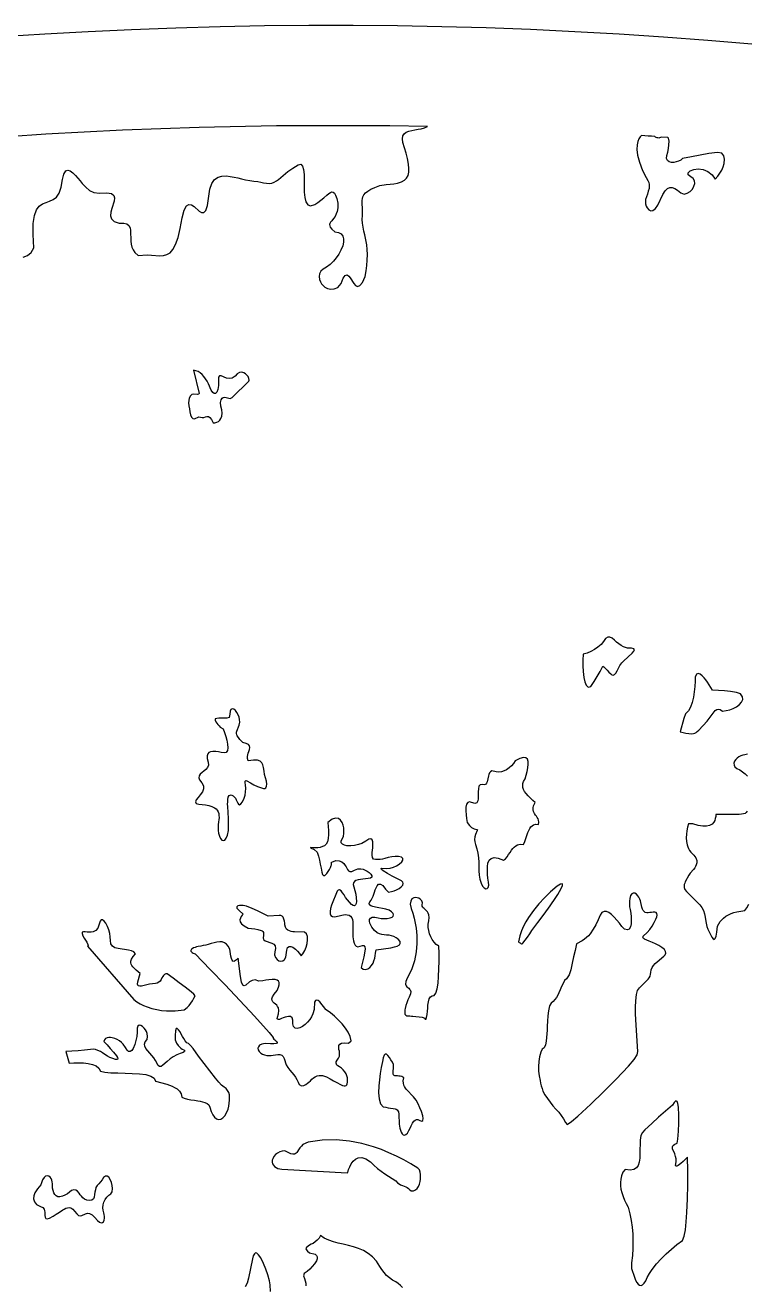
# Model space of a CAD drawing. Extents: x 0.6 to 24.6, y 0.3 to 12.3.
# Drawn here: x 11.05 to 14.64, y 6.07 to 12.34 of the extents above; entities that cross this region are included whole.
import ezdxf

# ---------------------------------------------------------------- set-up
doc = ezdxf.new("R2010")
doc.units = 0
doc.linetypes.add('0', pattern=[0])
doc.layers.add('1', color=7, linetype='0')

msp = doc.modelspace()

# ---------------------------------------------------------------- linework, layer by layer
at = {"layer": '1'}
for points in [[(10.929483, 12.285278), (11.144815, 12.299133), (11.360147, 12.310974), (11.575724, 12.32074), (11.796427, 12.329041), (12.017374, 12.335266), (12.238077, 12.339417), (12.459024, 12.341553), (12.679972, 12.341553), (12.900919, 12.339539), (13.121866, 12.33551), (13.342569, 12.329346), (13.563272, 12.321167), (13.783976, 12.310913), (14.004679, 12.298645), (14.224894, 12.284241), (14.445353, 12.267883), (14.665567, 12.24939)], [(11.036417, 11.186707), (11.057657, 11.19519), (11.075968, 11.210205), (11.090616, 11.233521), (11.08671, 11.300293), (11.086954, 11.354919), (11.092813, 11.394653), (11.103067, 11.422241), (11.116739, 11.440369), (11.132853, 11.451965), (11.150675, 11.459534), (11.168741, 11.465881), (11.186075, 11.473938), (11.202433, 11.486206), (11.215616, 11.505615), (11.225626, 11.534729), (11.232462, 11.573059), (11.24003, 11.600586), (11.249308, 11.615784), (11.259562, 11.620605), (11.271524, 11.61676), (11.284708, 11.606323), (11.296671, 11.593445), (11.308634, 11.580383), (11.320108, 11.567017), (11.331339, 11.553406), (11.349161, 11.534912), (11.36796, 11.519104), (11.38798, 11.507874), (11.417521, 11.506042), (11.453165, 11.50769), (11.47587, 11.50354), (11.487833, 11.494568), (11.491495, 11.48175), (11.489542, 11.466003), (11.477579, 11.429626), (11.472696, 11.410889), (11.47172, 11.393127), (11.476603, 11.377258), (11.490519, 11.364258), (11.515177, 11.355835), (11.537882, 11.356628), (11.553751, 11.352722), (11.563761, 11.344727), (11.569132, 11.333313), (11.571573, 11.319153), (11.572794, 11.266113), (11.574503, 11.251343), (11.578409, 11.237), (11.584269, 11.223328), (11.592081, 11.210693), (11.608683, 11.194702), (11.654581, 11.197815), (11.67631, 11.19696), (11.716593, 11.193909), (11.735147, 11.194702), (11.752237, 11.199219), (11.768351, 11.208801), (11.782755, 11.225159), (11.795938, 11.249695), (11.807901, 11.284058), (11.818399, 11.329773), (11.827921, 11.383362), (11.838175, 11.420898), (11.849894, 11.441711), (11.862101, 11.449341), (11.87504, 11.447083), (11.88798, 11.438477), (11.91337, 11.415894), (11.925089, 11.408691), (11.936075, 11.408752), (11.945841, 11.419495), (11.954142, 11.444458), (11.966105, 11.524658), (11.976358, 11.553162), (11.990274, 11.572754), (12.00712, 11.584717), (12.026651, 11.590393), (12.048624, 11.591125), (12.067911, 11.588806), (12.086954, 11.585571), (12.105753, 11.58136), (12.124308, 11.576233), (12.144571, 11.57135), (12.164835, 11.567627), (12.185343, 11.564941), (12.206095, 11.563354), (12.219767, 11.559448), (12.233927, 11.556641), (12.248087, 11.55481), (12.262247, 11.554077), (12.274942, 11.555969), (12.287149, 11.559998), (12.29838, 11.56604), (12.308634, 11.573914), (12.331583, 11.593933), (12.355509, 11.612793), (12.380167, 11.630554), (12.405802, 11.647095), (12.419474, 11.649109), (12.428263, 11.640198), (12.433146, 11.62262), (12.435343, 11.598694), (12.436563, 11.511108), (12.439005, 11.484375), (12.44462, 11.462463), (12.453897, 11.447754), (12.468302, 11.442566), (12.488321, 11.449524), (12.50419, 11.459595), (12.519327, 11.47052), (12.53422, 11.482239), (12.548136, 11.494751), (12.558146, 11.503235), (12.566935, 11.509216), (12.574259, 11.512024), (12.580851, 11.511047), (12.586954, 11.505615), (12.592325, 11.494995), (12.59794, 11.478394), (12.603556, 11.455444), (12.6038, 11.433044), (12.600626, 11.414612), (12.595987, 11.401917), (12.58964, 11.389893), (12.582071, 11.378662), (12.573282, 11.368469), (12.567423, 11.360657), (12.564249, 11.35498), (12.562784, 11.348572), (12.563517, 11.342041), (12.566202, 11.33606), (12.574503, 11.325378), (12.588663, 11.312378), (12.607218, 11.308838), (12.620646, 11.302124), (12.628946, 11.291443), (12.632608, 11.277527), (12.63212, 11.261169), (12.627726, 11.242981), (12.619181, 11.222229), (12.608438, 11.202393), (12.595987, 11.183838), (12.581339, 11.166626), (12.565226, 11.15094), (12.547647, 11.137024), (12.530802, 11.127441), (12.519083, 11.116699), (12.512247, 11.103882), (12.510294, 11.089722), (12.512491, 11.075256), (12.516642, 11.064392), (12.522745, 11.054382), (12.530069, 11.045532), (12.539103, 11.038025), (12.553019, 11.030518), (12.568888, 11.0271), (12.585489, 11.028442), (12.603556, 11.035339), (12.619425, 11.056396), (12.630411, 11.082886), (12.640421, 11.095886), (12.649454, 11.098206), (12.657999, 11.09259), (12.664591, 11.083557), (12.671183, 11.074341), (12.677042, 11.064941), (12.682901, 11.055298), (12.692179, 11.045288), (12.702188, 11.041077), (12.713419, 11.045349), (12.726358, 11.060913), (12.74003, 11.091064), (12.744913, 11.117981), (12.748331, 11.145081), (12.750528, 11.172302), (12.751505, 11.199646), (12.750284, 11.224304), (12.747599, 11.24884), (12.743448, 11.273193), (12.737833, 11.297241), (12.733194, 11.316345), (12.729288, 11.335693), (12.726603, 11.355225), (12.724894, 11.374817), (12.726114, 11.393738), (12.726603, 11.412659), (12.726358, 11.431641), (12.725138, 11.450562), (12.724649, 11.4599), (12.725138, 11.469177), (12.726603, 11.478455), (12.728556, 11.487549), (12.733683, 11.497498), (12.741495, 11.506714), (12.752726, 11.515625), (12.767862, 11.524597), (12.787638, 11.533813), (12.812052, 11.543884), (12.844522, 11.549133), (12.863565, 11.549866), (12.882608, 11.552124), (12.901407, 11.555847), (12.919962, 11.560974), (12.935099, 11.569275), (12.946329, 11.580017), (12.953653, 11.593323), (12.95756, 11.609375), (12.957804, 11.628296), (12.955362, 11.650146), (12.950235, 11.677368), (12.943644, 11.704346), (12.936075, 11.731018), (12.92753, 11.757324), (12.925577, 11.775818), (12.928019, 11.790039), (12.934366, 11.800659), (12.944132, 11.80835), (12.956583, 11.813782), (12.972208, 11.817505), (12.987833, 11.820862), (13.003458, 11.823853), (13.019327, 11.826477), (13.03544, 11.830688), (13.050333, 11.836792), (12.862589, 11.839844), (12.674601, 11.84137), (12.486856, 11.841431), (12.298868, 11.839966), (11.913858, 11.83252), (11.531046, 11.818848), (11.150187, 11.799133), (10.772257, 11.773193)], [(14.642862, 8.712646), (14.630655, 8.709106), (14.620401, 8.707458), (14.610392, 8.704163), (14.601114, 8.69928), (14.592569, 8.693054), (14.585245, 8.685486), (14.579386, 8.67688), (14.575968, 8.667114), (14.576456, 8.657532), (14.580606, 8.648743), (14.590128, 8.641235), (14.604776, 8.633911), (14.618692, 8.625122), (14.631632, 8.614929), (14.643595, 8.603516)], [(14.641397, 8.428528), (14.637247, 8.422302), (14.631388, 8.417664), (14.623819, 8.414612), (14.614298, 8.412903), (14.602091, 8.412048), (14.485636, 8.411804), (14.485147, 8.401794), (14.483194, 8.391968), (14.480021, 8.382507), (14.475626, 8.373535), (14.466837, 8.364319), (14.454874, 8.357788), (14.439493, 8.354248), (14.420938, 8.354187), (14.397989, 8.357849), (14.371622, 8.365479), (14.350382, 8.364929), (14.345011, 8.348206), (14.341105, 8.330994), (14.339151, 8.313538), (14.338663, 8.295898), (14.340128, 8.278381), (14.343302, 8.261047), (14.346476, 8.251343), (14.350382, 8.241943), (14.355265, 8.233032), (14.36088, 8.224548), (14.375772, 8.209778), (14.385538, 8.19574), (14.390421, 8.1828), (14.390665, 8.170776), (14.388468, 8.161987), (14.38505, 8.153687), (14.380655, 8.145935), (14.374796, 8.138977), (14.35795, 8.119934), (14.35087, 8.109253), (14.333536, 8.077332), (14.330606, 8.070618), (14.328653, 8.063477), (14.327677, 8.056152), (14.327921, 8.048767), (14.331827, 8.038696), (14.339884, 8.027893), (14.35673, 8.011963), (14.373331, 7.995667), (14.389688, 7.979126), (14.405558, 7.962341), (14.415812, 7.948547), (14.423868, 7.933472), (14.429728, 7.917358), (14.43339, 7.900635), (14.435587, 7.879211), (14.440714, 7.854919), (14.446329, 7.841125), (14.452433, 7.827454), (14.459024, 7.814026), (14.466105, 7.800842), (14.472452, 7.792358), (14.478067, 7.789978), (14.483194, 7.794434), (14.487345, 7.806458), (14.490763, 7.826904), (14.493692, 7.856567), (14.507853, 7.878906), (14.523478, 7.895996), (14.53544, 7.905273), (14.548136, 7.913147), (14.561808, 7.919556), (14.576212, 7.924438), (14.59086, 7.927734), (14.629679, 7.934814), (14.639688, 7.947266), (14.650675, 7.965088)], [(12.92631, 6.057434), (12.916056, 6.067871), (12.904581, 6.076965), (12.89213, 6.084595), (12.876017, 6.094055), (12.860636, 6.105042), (12.84672, 6.117432), (12.83378, 6.131165), (12.82255, 6.146057), (12.81254, 6.161987), (12.796671, 6.188293), (12.776896, 6.2099), (12.754923, 6.227112), (12.731485, 6.240601), (12.707071, 6.250732), (12.681925, 6.259399), (12.65629, 6.266541), (12.630411, 6.272156), (12.605997, 6.277222), (12.582315, 6.283997), (12.558878, 6.29248), (12.536173, 6.30249), (12.516886, 6.315247), (12.51005, 6.303589), (12.501505, 6.293091), (12.491495, 6.284058), (12.480021, 6.276672), (12.471476, 6.272461), (12.463175, 6.267761), (12.455118, 6.262695), (12.447306, 6.257141), (12.444864, 6.252075), (12.446329, 6.246033), (12.452188, 6.238708), (12.462442, 6.229553), (12.490274, 6.222412), (12.497599, 6.216858), (12.501017, 6.209351), (12.500528, 6.200378), (12.49711, 6.190186), (12.487589, 6.175293), (12.476603, 6.161438), (12.464396, 6.148621), (12.451212, 6.137024), (12.436808, 6.12677), (12.43339, 6.114563), (12.438028, 6.102783), (12.441446, 6.090637), (12.443644, 6.078186), (12.444376, 6.065552)], [(12.268595, 6.037109), (12.266886, 6.070068), (12.263712, 6.09021), (12.255411, 6.119812), (12.245401, 6.148804), (12.233438, 6.177124), (12.219522, 6.20459), (12.209269, 6.220215), (12.200968, 6.228394), (12.193888, 6.229736), (12.188028, 6.224854), (12.182657, 6.214417), (12.178019, 6.199219), (12.159464, 6.10376), (12.151651, 6.078369), (12.142618, 6.060791)]]:
    msp.add_lwpolyline(points, dxfattribs=at)
for points in [[(14.153116, 11.528442), (14.149454, 11.514648), (14.145304, 11.500977), (14.140909, 11.487427), (14.135782, 11.47406), (14.13505, 11.463013), (14.136271, 11.452026), (14.139444, 11.441467), (14.144327, 11.43158), (14.15214, 11.422485), (14.161661, 11.418091), (14.172647, 11.419556), (14.18461, 11.428223), (14.197306, 11.445251), (14.222208, 11.498108), (14.233927, 11.516724), (14.245401, 11.528442), (14.256876, 11.533936), (14.269083, 11.533997), (14.281534, 11.529175), (14.295694, 11.520264), (14.310831, 11.507751), (14.327677, 11.5), (14.343546, 11.504944), (14.357462, 11.514038), (14.368937, 11.526062), (14.376749, 11.539795), (14.380655, 11.554077), (14.379679, 11.567505), (14.373575, 11.578918), (14.361124, 11.587036), (14.348429, 11.596619), (14.348185, 11.607239), (14.35795, 11.616577), (14.375528, 11.623352), (14.397745, 11.626038), (14.422403, 11.623352), (14.446573, 11.613953), (14.467325, 11.596252), (14.483194, 11.575012), (14.496378, 11.589417), (14.506388, 11.604126), (14.514933, 11.619751), (14.521769, 11.636108), (14.526896, 11.653137), (14.529581, 11.674316), (14.525919, 11.692017), (14.514933, 11.704163), (14.494913, 11.708618), (14.450968, 11.702332), (14.407267, 11.695007), (14.36381, 11.686584), (14.320353, 11.677185), (14.310831, 11.670349), (14.300333, 11.664917), (14.289103, 11.661011), (14.277384, 11.658691), (14.265665, 11.65802), (14.253946, 11.660828), (14.245157, 11.667297), (14.240763, 11.677795), (14.241495, 11.692566), (14.246622, 11.710144), (14.250284, 11.728088), (14.252481, 11.746277), (14.252726, 11.764587), (14.250284, 11.779968), (14.246866, 11.782837), (14.213175, 11.784851), (14.209757, 11.782288), (14.205851, 11.780579), (14.201456, 11.779907), (14.197306, 11.780273), (14.193155, 11.781189), (14.189249, 11.782593), (14.185587, 11.784485), (14.182169, 11.786804), (14.165567, 11.78833), (14.148722, 11.789673), (14.13212, 11.790833), (14.115274, 11.791748), (14.109171, 11.785706), (14.102579, 11.776306), (14.096964, 11.763062), (14.093302, 11.745361), (14.092813, 11.722595), (14.096476, 11.694275), (14.105509, 11.65979), (14.12089, 11.618591), (14.138956, 11.582886), (14.147745, 11.568298), (14.151407, 11.558777), (14.153605, 11.548828), (14.154337, 11.538574)], [(11.913126, 10.508118), (11.909708, 10.504211), (11.904093, 10.502563), (11.883829, 10.50531), (11.876993, 10.503235), (11.869669, 10.496826), (11.863077, 10.484558), (11.86088, 10.462341), (11.862345, 10.447205), (11.864298, 10.432129), (11.866983, 10.417114), (11.870157, 10.402283), (11.875284, 10.390747), (11.881632, 10.383972), (11.889688, 10.382446), (11.911661, 10.391846), (11.919718, 10.389465), (11.928019, 10.388611), (11.936319, 10.389282), (11.944376, 10.391479), (11.951944, 10.393372), (11.959024, 10.393188), (11.966105, 10.389099), (11.973917, 10.378967), (11.982462, 10.361206), (11.991983, 10.361816), (12.001017, 10.364502), (12.009073, 10.369263), (12.016153, 10.375793), (12.02128, 10.383667), (12.025675, 10.395874), (12.027384, 10.4104), (12.025675, 10.426758), (12.020548, 10.444885), (12.019815, 10.463562), (12.022989, 10.476746), (12.027384, 10.484863), (12.033243, 10.488831), (12.040079, 10.489685), (12.046915, 10.488647), (12.053751, 10.487244), (12.060343, 10.485596), (12.066935, 10.483582), (12.077433, 10.488159), (12.160929, 10.569519), (12.162149, 10.573975), (12.16044, 10.583435), (12.156534, 10.592285), (12.150919, 10.600037), (12.143595, 10.606445), (12.135294, 10.611023), (12.126017, 10.613708), (12.114542, 10.612427), (12.103067, 10.606262), (12.091837, 10.594604), (12.078165, 10.584106), (12.063761, 10.58197), (12.049112, 10.585144), (12.023478, 10.595154), (12.014444, 10.595764), (12.009317, 10.589417), (12.008829, 10.547485), (12.005899, 10.527832), (12.001261, 10.514954), (11.995157, 10.508423), (11.988321, 10.507874), (11.980753, 10.513184), (11.973673, 10.523804), (11.959024, 10.55658), (11.952433, 10.568848), (11.944864, 10.580688), (11.936808, 10.59198), (11.927774, 10.602722), (11.918497, 10.610596), (11.907999, 10.616821), (11.896524, 10.621216), (11.884562, 10.623535)], [(13.827921, 9.094849), (13.832804, 9.072571), (13.840616, 9.055725), (13.85087, 9.046509), (13.864054, 9.049377), (13.879435, 9.074158), (13.894571, 9.099182), (13.909464, 9.12439), (13.923868, 9.14978), (13.927774, 9.147339), (13.936563, 9.138794), (13.945108, 9.130188), (13.953653, 9.12146), (13.962198, 9.11261), (13.968546, 9.107849), (13.975138, 9.106201), (13.981485, 9.108398), (13.987589, 9.115112), (13.994669, 9.127319), (14.001017, 9.141113), (14.008585, 9.154114), (14.017618, 9.166321), (14.027872, 9.177429), (14.068644, 9.216064), (14.076944, 9.225342), (14.080362, 9.232422), (14.077433, 9.237183), (14.066202, 9.239502), (14.045938, 9.240967), (14.026407, 9.247192), (14.0142, 9.253967), (14.002726, 9.261597), (13.991739, 9.270203), (13.981485, 9.279602), (13.969522, 9.289124), (13.958292, 9.294922), (13.94755, 9.295288), (13.936808, 9.288513), (13.926065, 9.272766), (13.914103, 9.258423), (13.898233, 9.245361), (13.881388, 9.233826), (13.863321, 9.223999), (13.844522, 9.21582), (13.824991, 9.209473), (13.823771, 9.180786), (13.823771, 9.1521), (13.825235, 9.123413)], [(14.6038, 8.959106), (14.614054, 8.971191), (14.619425, 8.984253), (14.618204, 8.998108), (14.609171, 9.01239), (14.587931, 9.019714), (14.558634, 9.024353), (14.528849, 9.027832), (14.499308, 9.030151), (14.469522, 9.031311), (14.443644, 9.071533), (14.435831, 9.082458), (14.427042, 9.092712), (14.417521, 9.102173), (14.407267, 9.110779), (14.397013, 9.114197), (14.388712, 9.109924), (14.383585, 9.096313), (14.38212, 9.075867), (14.380899, 9.048889), (14.378214, 9.022095), (14.373819, 8.995422), (14.36796, 8.969116), (14.359659, 8.946655), (14.348917, 8.927673), (14.335245, 8.913757), (14.326456, 8.889832), (14.307901, 8.82312), (14.32255, 8.819946), (14.337198, 8.817383), (14.352091, 8.815491), (14.366983, 8.81427), (14.374308, 8.815002), (14.381144, 8.817017), (14.387735, 8.82019), (14.393595, 8.824463), (14.401896, 8.83252), (14.441935, 8.876587), (14.483194, 8.929016), (14.490763, 8.934875), (14.498575, 8.936768), (14.507608, 8.934326), (14.518351, 8.927307), (14.536905, 8.929199), (14.554728, 8.93335), (14.572306, 8.939819), (14.588663, 8.948486)], [(12.160685, 8.725708), (12.163614, 8.73584), (12.165323, 8.745117), (12.163858, 8.753174), (12.158243, 8.759888), (12.147501, 8.765259), (12.130655, 8.770325), (12.123087, 8.778015), (12.115763, 8.786133), (12.109171, 8.794739), (12.103067, 8.803711), (12.10087, 8.809265), (12.099649, 8.815186), (12.099649, 8.821228), (12.10087, 8.827148), (12.112101, 8.857239), (12.116007, 8.872253), (12.114542, 8.884705), (12.111612, 8.896912), (12.106974, 8.908569), (12.101114, 8.919556), (12.093546, 8.929626), (12.085489, 8.93634), (12.077921, 8.938599), (12.071329, 8.935608), (12.067179, 8.926758), (12.06547, 8.911072), (12.06254, 8.895508), (12.050333, 8.892212), (12.040323, 8.891357), (12.030558, 8.89093), (12.020548, 8.89093), (12.010538, 8.891418), (12.000528, 8.890747), (11.993692, 8.888123), (11.992228, 8.882324), (11.996378, 8.87262), (12.001261, 8.866028), (12.006632, 8.859619), (12.012003, 8.853394), (12.017862, 8.847473), (12.033243, 8.838257), (12.039835, 8.81958), (12.04545, 8.800659), (12.050333, 8.781433), (12.053995, 8.762024), (12.05546, 8.744751), (12.053751, 8.730652), (12.047647, 8.721313), (12.037149, 8.718567), (12.023233, 8.721497), (12.009317, 8.723694), (11.995401, 8.72522), (11.981241, 8.726013), (11.970255, 8.724487), (11.96171, 8.720642), (11.955606, 8.713989), (11.952433, 8.704041), (11.953409, 8.690186), (11.958048, 8.672119), (11.959024, 8.65741), (11.95463, 8.645996), (11.946817, 8.636353), (11.918985, 8.612671), (11.913126, 8.604431), (11.911417, 8.595032), (11.915323, 8.583862), (11.92631, 8.570251), (11.935587, 8.555115), (11.935587, 8.539734), (11.929239, 8.524536), (11.918985, 8.51001), (11.907755, 8.496643), (11.898966, 8.484741), (11.894571, 8.474854), (11.897989, 8.467346), (11.911417, 8.462708), (11.928019, 8.462036), (11.94462, 8.459961), (11.960978, 8.456665), (11.976847, 8.452026), (11.990274, 8.445557), (11.997355, 8.440308), (12.003458, 8.433716), (12.007853, 8.426025), (12.010538, 8.417603), (12.011759, 8.407043), (12.012247, 8.396362), (12.011759, 8.385742), (12.010294, 8.375183), (12.008341, 8.361206), (12.007853, 8.347107), (12.008097, 8.333008), (12.009806, 8.319031), (12.013712, 8.303955), (12.019571, 8.292236), (12.026163, 8.284729), (12.033487, 8.281921), (12.041056, 8.284546), (12.047892, 8.293396), (12.054728, 8.309082), (12.058634, 8.332703), (12.059366, 8.362427), (12.059122, 8.39209), (12.057901, 8.421814), (12.05546, 8.451416), (12.054972, 8.463074), (12.055216, 8.474731), (12.056192, 8.486328), (12.058146, 8.497864), (12.063028, 8.507324), (12.072306, 8.510132), (12.082315, 8.505493), (12.088175, 8.499512), (12.093302, 8.492798), (12.097452, 8.485535), (12.10087, 8.477783), (12.105021, 8.469055), (12.109659, 8.462891), (12.114786, 8.460876), (12.12089, 8.464478), (12.12919, 8.47522), (12.13798, 8.492676), (12.142374, 8.508911), (12.144571, 8.525513), (12.14506, 8.542297), (12.143351, 8.559021), (12.14213, 8.570435), (12.142374, 8.578247), (12.14506, 8.581787), (12.151163, 8.580383), (12.168497, 8.569946), (12.186075, 8.560486), (12.204386, 8.552063), (12.223185, 8.544617), (12.233194, 8.542053), (12.240519, 8.542297), (12.245646, 8.545593), (12.248819, 8.552307), (12.249796, 8.563049), (12.248087, 8.578064), (12.243204, 8.594666), (12.239298, 8.61145), (12.236124, 8.628479), (12.234171, 8.64563), (12.230753, 8.659058), (12.225138, 8.669983), (12.216349, 8.677979), (12.202921, 8.682617), (12.183634, 8.683289), (12.157267, 8.679626), (12.154337, 8.691589), (12.154581, 8.700317), (12.155558, 8.708984), (12.157755, 8.717468)], [(13.24711, 8.372314), (13.258829, 8.357544), (13.269571, 8.348022), (13.275675, 8.344238), (13.282267, 8.341248), (13.289347, 8.339172), (13.296427, 8.337952), (13.29838, 8.336243), (13.297647, 8.332214), (13.28837, 8.312927), (13.285196, 8.300659), (13.284464, 8.288086), (13.285929, 8.275513), (13.289591, 8.263428), (13.296427, 8.241638), (13.301554, 8.21936), (13.304728, 8.196777), (13.306192, 8.17395), (13.304972, 8.152771), (13.30546, 8.131531), (13.307413, 8.110413), (13.310831, 8.089478), (13.317179, 8.069946), (13.324747, 8.055664), (13.332804, 8.046448), (13.340616, 8.042236), (13.347452, 8.043091), (13.352579, 8.048767), (13.354776, 8.059448), (13.354288, 8.074829), (13.351358, 8.094299), (13.349405, 8.113831), (13.348429, 8.133484), (13.348429, 8.153137), (13.351358, 8.170227), (13.357218, 8.18396), (13.367472, 8.193359), (13.382364, 8.197266), (13.402384, 8.194458), (13.428751, 8.183899), (13.438028, 8.191223), (13.446329, 8.201721), (13.454142, 8.212524), (13.46171, 8.223572), (13.46879, 8.234863), (13.474894, 8.242737), (13.48173, 8.249817), (13.489786, 8.255859), (13.498331, 8.260864), (13.511759, 8.264038), (13.527628, 8.263306), (13.533976, 8.277832), (13.539835, 8.292542), (13.54545, 8.307434), (13.550333, 8.32251), (13.555704, 8.335205), (13.55961, 8.342957), (13.564493, 8.349854), (13.570841, 8.355835), (13.577921, 8.360657), (13.588907, 8.363342), (13.602091, 8.362366), (13.604776, 8.373413), (13.603556, 8.383118), (13.600382, 8.390137), (13.59672, 8.396912), (13.592325, 8.40332), (13.587442, 8.409363), (13.582071, 8.417419), (13.578409, 8.426331), (13.5767, 8.435791), (13.5767, 8.445435), (13.578653, 8.454895), (13.585733, 8.471375), (13.574015, 8.481995), (13.56254, 8.492981), (13.551554, 8.504333), (13.540812, 8.516052), (13.532999, 8.5271), (13.52836, 8.536133), (13.525431, 8.545898), (13.524454, 8.55603), (13.525431, 8.566162), (13.52836, 8.575928), (13.536173, 8.59021), (13.5413, 8.607849), (13.545694, 8.625671), (13.549112, 8.643677), (13.551798, 8.661804), (13.551554, 8.675964), (13.547892, 8.68689), (13.540323, 8.693604), (13.527872, 8.69519), (13.510294, 8.690857), (13.486612, 8.679626), (13.478067, 8.666443), (13.468058, 8.654419), (13.456583, 8.643738), (13.443888, 8.63446), (13.431925, 8.628662), (13.418985, 8.624878), (13.405802, 8.623291), (13.392374, 8.623962), (13.37089, 8.6297), (13.364542, 8.624878), (13.359415, 8.618896), (13.355753, 8.611938), (13.353556, 8.60437), (13.347208, 8.575134), (13.344278, 8.567566), (13.33964, 8.562134), (13.332071, 8.559631), (13.321573, 8.560608), (13.311563, 8.559753), (13.305948, 8.552307), (13.303507, 8.540161), (13.302774, 8.524902), (13.303019, 8.513489), (13.302774, 8.502075), (13.301798, 8.490662), (13.300333, 8.47937), (13.295206, 8.470215), (13.286173, 8.46698), (13.259317, 8.475769), (13.250528, 8.472412), (13.244669, 8.463074), (13.241739, 8.449341), (13.241495, 8.429993), (13.242228, 8.410645), (13.244181, 8.391418)], [(12.554972, 8.292847), (12.551798, 8.276611), (12.545938, 8.263733), (12.537638, 8.255432), (12.526651, 8.252014), (12.515177, 8.247925), (12.503458, 8.24646), (12.491739, 8.245911), (12.480021, 8.246277), (12.468302, 8.247498), (12.468302, 8.24646), (12.48588, 8.237915), (12.50004, 8.224915), (12.507608, 8.204407), (12.512003, 8.184814), (12.516153, 8.165161), (12.52006, 8.145447), (12.523478, 8.125671), (12.52714, 8.113708), (12.532511, 8.107666), (12.539591, 8.108887), (12.549601, 8.118774), (12.556192, 8.127808), (12.561808, 8.13739), (12.566935, 8.1474), (12.570841, 8.157776), (12.571329, 8.161072), (12.571573, 8.164429), (12.571329, 8.167725), (12.570597, 8.171021), (12.571329, 8.173218), (12.574503, 8.175415), (12.593302, 8.183167), (12.610636, 8.182068), (12.624063, 8.176392), (12.633829, 8.167969), (12.640909, 8.158081), (12.644327, 8.151245), (12.648233, 8.144531), (12.652384, 8.138062), (12.656778, 8.131714), (12.663858, 8.127991), (12.673868, 8.128784), (12.687052, 8.135254), (12.702677, 8.140808), (12.718546, 8.141418), (12.729776, 8.139282), (12.740519, 8.135437), (12.750528, 8.130127), (12.759562, 8.123291), (12.767618, 8.115234), (12.772257, 8.106873), (12.772257, 8.100037), (12.766886, 8.095703), (12.75419, 8.093445), (12.741495, 8.091431), (12.728556, 8.089722), (12.71586, 8.088318), (12.704142, 8.086182), (12.693888, 8.083252), (12.685831, 8.078796), (12.680948, 8.072388), (12.679728, 8.063416), (12.682657, 8.051514), (12.688517, 8.034058), (12.692911, 8.016052), (12.695597, 7.997742), (12.696329, 7.979309), (12.69462, 7.969116), (12.69169, 7.961853), (12.686808, 7.95813), (12.680216, 7.958618), (12.671183, 7.963806), (12.660929, 7.974792), (12.651163, 7.986389), (12.642618, 7.998596), (12.634562, 8.011414), (12.626749, 8.022766), (12.619425, 8.031494), (12.612345, 8.036316), (12.605753, 8.036133), (12.599894, 8.029541), (12.572794, 7.960693), (12.567667, 7.944214), (12.564737, 7.929626), (12.564737, 7.917542), (12.568399, 7.908752), (12.576456, 7.903687), (12.589396, 7.903015), (12.623087, 7.911682), (12.63212, 7.913208), (12.641397, 7.913513), (12.650431, 7.912598), (12.659464, 7.9104), (12.667276, 7.905457), (12.673136, 7.898315), (12.677042, 7.889099), (12.678751, 7.877869), (12.678507, 7.864685), (12.67753, 7.844299), (12.677774, 7.823853), (12.678995, 7.803467), (12.681192, 7.783203), (12.68461, 7.771179), (12.689249, 7.761963), (12.695597, 7.756104), (12.703897, 7.753967), (12.71464, 7.756104), (12.726114, 7.760437), (12.733927, 7.759277), (12.737833, 7.75293), (12.739054, 7.742432), (12.736368, 7.722473), (12.732706, 7.702698), (12.728067, 7.683105), (12.722452, 7.663757), (12.719278, 7.650085), (12.729776, 7.6427), (12.741495, 7.640747), (12.752481, 7.643311), (12.762491, 7.649902), (12.77128, 7.65979), (12.778849, 7.672485), (12.783731, 7.684326), (12.787394, 7.696533), (12.790323, 7.709045), (12.792032, 7.72168), (12.794718, 7.738281), (12.868204, 7.748962), (12.885294, 7.752563), (12.899698, 7.757141), (12.909952, 7.763), (12.914835, 7.77063), (12.913614, 7.78009), (12.903605, 7.791504), (12.893351, 7.798462), (12.882364, 7.804016), (12.870646, 7.808105), (12.858683, 7.810547), (12.846231, 7.811401), (12.834024, 7.812317), (12.822306, 7.814636), (12.810587, 7.818359), (12.799601, 7.823425), (12.786417, 7.833923), (12.779093, 7.842102), (12.772745, 7.850952), (12.767374, 7.860474), (12.76298, 7.870422), (12.761026, 7.880859), (12.762003, 7.889709), (12.76713, 7.896301), (12.775431, 7.900146), (12.78837, 7.900757), (12.804728, 7.897644), (12.81962, 7.894836), (12.834757, 7.893799), (12.849894, 7.894531), (12.864786, 7.897034), (12.873575, 7.900818), (12.879435, 7.905823), (12.881144, 7.912048), (12.878702, 7.919128), (12.871622, 7.927246), (12.859171, 7.936157), (12.842325, 7.940735), (12.82548, 7.944763), (12.80839, 7.948181), (12.7913, 7.950989), (12.77836, 7.953857), (12.768351, 7.957336), (12.761515, 7.962097), (12.759562, 7.968506), (12.762247, 7.977112), (12.768839, 7.985718), (12.77421, 7.994934), (12.778849, 8.004639), (12.782267, 8.014832), (12.785929, 8.025696), (12.789835, 8.036438), (12.794474, 8.046997), (12.799356, 8.057373), (12.806681, 8.064636), (12.815714, 8.065491), (12.827188, 8.057983), (12.841349, 8.040344), (12.856485, 8.025635), (12.870157, 8.027893), (12.883585, 8.031738), (12.89628, 8.037048), (12.908487, 8.043884), (12.919718, 8.052002), (12.926798, 8.059998), (12.929728, 8.067993), (12.928019, 8.075562), (12.920694, 8.082458), (12.897013, 8.093079), (12.873819, 8.104919), (12.851358, 8.117859), (12.82963, 8.131897), (12.821817, 8.138611), (12.818888, 8.14325), (12.822062, 8.145447), (12.848185, 8.143066), (12.864542, 8.145325), (12.880411, 8.149841), (12.895304, 8.156494), (12.90922, 8.165222), (12.921915, 8.175781), (12.927286, 8.184998), (12.927774, 8.193115), (12.921183, 8.199707), (12.90629, 8.203491), (12.888956, 8.202515), (12.871866, 8.200562), (12.854776, 8.197571), (12.837931, 8.193542), (12.826456, 8.190369), (12.814493, 8.188293), (12.80253, 8.187317), (12.790567, 8.1875), (12.781778, 8.19043), (12.775919, 8.198059), (12.775187, 8.210144), (12.775187, 8.222229), (12.775919, 8.234253), (12.77714, 8.246277), (12.777628, 8.26239), (12.77714, 8.276123), (12.774454, 8.286194), (12.768106, 8.291077), (12.758097, 8.289429), (12.743692, 8.279846), (12.723917, 8.268127), (12.705851, 8.262085), (12.687296, 8.258057), (12.668253, 8.256104), (12.64921, 8.256287), (12.636026, 8.258972), (12.626261, 8.263611), (12.62089, 8.270508), (12.620401, 8.279358), (12.631388, 8.303345), (12.633585, 8.317078), (12.633829, 8.330994), (12.632853, 8.344849), (12.629923, 8.358459), (12.625528, 8.371643), (12.617716, 8.384644), (12.606485, 8.392822), (12.592325, 8.394531), (12.574747, 8.388245), (12.553751, 8.372314), (12.555704, 8.352478), (12.556681, 8.332642), (12.556437, 8.312683)], [(13.553263, 7.899658), (13.539835, 7.878052), (13.528116, 7.855591), (13.517862, 7.832397), (13.509317, 7.808472), (13.503214, 7.777344), (13.50712, 7.775208), (13.511026, 7.772827), (13.514688, 7.770264), (13.518106, 7.767456), (13.52006, 7.767334), (13.522257, 7.768433), (13.525187, 7.770996), (13.536661, 7.786438), (13.547892, 7.802002), (13.558878, 7.81781), (13.56962, 7.833801), (13.600138, 7.874817), (13.630411, 7.916077), (13.660196, 7.957642), (13.689737, 7.999451), (13.699259, 8.01355), (13.708048, 8.028198), (13.71586, 8.043274), (13.72294, 8.058777), (13.721964, 8.066406), (13.713175, 8.065613), (13.695108, 8.055359), (13.66337, 8.027405), (13.633341, 7.997803), (13.604776, 7.966553), (13.578165, 7.933777)], [(13.055948, 7.882202), (13.057901, 7.899048), (13.056681, 7.911865), (13.053751, 7.920349), (13.049356, 7.928101), (13.043741, 7.934875), (13.036661, 7.940491), (13.032755, 7.943481), (13.029093, 7.94696), (13.026163, 7.950928), (13.023722, 7.9552), (13.023478, 7.962036), (13.024698, 7.971985), (13.02128, 7.982178), (13.013956, 7.990295), (13.006876, 7.994751), (12.998819, 7.997437), (12.990519, 7.99823), (12.982218, 7.997009), (12.972696, 7.991516), (12.966593, 7.981201), (12.964396, 7.965576), (12.968058, 7.94397), (12.976603, 7.920044), (12.983438, 7.89563), (12.989054, 7.87085), (12.993204, 7.845764), (12.996866, 7.809998), (12.997599, 7.770203), (12.994425, 7.7276), (12.985392, 7.683289), (12.970255, 7.638428), (12.949015, 7.596863), (12.942667, 7.580017), (12.941202, 7.568115), (12.943399, 7.559814), (12.948038, 7.554016), (12.952433, 7.550598), (12.956583, 7.546936), (12.960733, 7.543091), (12.964396, 7.539001), (12.966593, 7.530823), (12.965128, 7.51886), (12.959269, 7.502075), (12.952921, 7.48877), (12.947062, 7.475098), (12.942179, 7.461121), (12.938272, 7.446899), (12.937052, 7.439758), (12.936563, 7.432495), (12.936808, 7.425232), (12.938028, 7.418091), (12.94169, 7.412659), (12.947306, 7.409729), (12.954874, 7.409851), (12.962442, 7.409485), (12.970011, 7.40863), (12.977579, 7.407288), (13.023722, 7.403198), (13.028116, 7.401978), (13.032267, 7.400024), (13.035929, 7.397278), (13.039103, 7.393921), (13.042765, 7.392761), (13.045938, 7.401001), (13.048136, 7.416626), (13.049845, 7.432251), (13.05131, 7.447937), (13.05253, 7.463623), (13.054972, 7.480103), (13.059122, 7.494202), (13.065226, 7.504517), (13.073282, 7.51001), (13.084024, 7.510803), (13.092081, 7.5224), (13.098185, 7.543884), (13.102579, 7.572632), (13.105509, 7.60614), (13.10673, 7.644043), (13.107462, 7.682007), (13.107462, 7.71991), (13.10673, 7.757874), (13.101114, 7.759521), (13.094034, 7.764343), (13.083048, 7.776184), (13.073771, 7.789307), (13.065958, 7.803467), (13.060099, 7.818481), (13.056192, 7.834106), (13.053995, 7.850098), (13.053995, 7.866211)], [(13.763712, 7.638855), (13.759073, 7.624512), (13.754923, 7.613525), (13.748819, 7.603333), (13.741495, 7.594177), (13.732706, 7.586304), (13.724894, 7.571045), (13.717325, 7.555542), (13.710489, 7.539856), (13.703897, 7.523926), (13.698526, 7.512085), (13.691935, 7.500916), (13.684122, 7.490479), (13.675333, 7.480896), (13.665323, 7.47345), (13.656778, 7.460205), (13.65214, 7.434753), (13.648966, 7.409119), (13.647013, 7.383301), (13.64628, 7.357483), (13.645792, 7.338928), (13.644571, 7.320313), (13.643106, 7.301819), (13.641153, 7.283325), (13.637003, 7.264832), (13.630411, 7.25116), (13.621378, 7.243469), (13.61381, 7.228149), (13.608194, 7.205139), (13.604532, 7.181702), (13.602823, 7.15802), (13.603312, 7.134338), (13.605753, 7.110718), (13.610392, 7.087463), (13.613321, 7.074219), (13.616739, 7.061096), (13.620646, 7.048035), (13.624796, 7.035095), (13.634317, 7.016357), (13.647013, 6.997803), (13.660685, 6.979797), (13.674845, 6.962402), (13.689737, 6.945557), (13.703409, 6.930054), (13.716105, 6.913696), (13.727823, 6.896484), (13.738077, 6.87854), (13.74589, 6.86792), (13.766642, 6.883301), (13.797892, 6.909912), (13.863321, 6.970032), (13.927286, 7.031738), (13.989786, 7.094971), (14.050577, 7.159729), (14.078409, 7.1922), (14.094767, 7.215271), (14.097452, 7.231628), (14.087931, 7.389587), (14.086466, 7.421326), (14.086222, 7.453064), (14.087687, 7.484802), (14.090616, 7.516418), (14.096231, 7.536011), (14.105997, 7.549316), (14.148233, 7.591797), (14.153849, 7.599426), (14.158243, 7.607849), (14.161173, 7.616821), (14.162638, 7.626221), (14.16337, 7.638855), (14.168985, 7.650146), (14.176065, 7.660645), (14.184366, 7.670288), (14.193644, 7.678833), (14.226114, 7.705933), (14.23295, 7.713867), (14.236368, 7.721985), (14.23588, 7.730591), (14.229532, 7.73999), (14.217081, 7.75061), (14.201944, 7.759399), (14.186075, 7.767334), (14.169962, 7.774475), (14.153605, 7.780762), (14.131144, 7.790649), (14.12504, 7.795471), (14.122599, 7.80072), (14.124552, 7.80658), (14.144327, 7.824402), (14.156778, 7.84021), (14.168009, 7.856689), (14.178507, 7.87384), (14.187784, 7.891602), (14.191446, 7.902466), (14.193399, 7.911621), (14.192179, 7.918823), (14.188517, 7.923645), (14.182169, 7.925903), (14.173868, 7.925537), (14.165323, 7.924927), (14.157022, 7.924133), (14.148722, 7.923096), (14.141397, 7.922852), (14.134562, 7.924683), (14.128214, 7.928467), (14.123331, 7.933838), (14.120157, 7.940308), (14.116983, 7.951477), (14.110636, 7.981812), (14.107218, 7.991028), (14.102579, 7.999695), (14.096964, 8.00769), (14.090128, 8.014832), (14.081827, 8.019653), (14.074015, 8.020447), (14.066935, 8.016846), (14.060831, 8.00824), (14.056925, 7.994385), (14.05546, 7.980347), (14.055216, 7.966248), (14.056681, 7.952209), (14.059366, 7.938354), (14.062052, 7.920715), (14.063517, 7.902954), (14.064249, 7.885132), (14.063761, 7.86731), (14.060831, 7.852051), (14.054972, 7.841553), (14.04545, 7.837341), (14.031778, 7.841248), (14.017374, 7.855164), (14.005899, 7.871155), (13.993448, 7.886353), (13.980265, 7.900879), (13.966105, 7.91449), (13.953409, 7.923462), (13.941202, 7.928467), (13.929483, 7.928711), (13.918741, 7.923401), (13.90922, 7.911682), (13.899454, 7.887146), (13.88798, 7.863403), (13.874796, 7.840515), (13.860147, 7.818665), (13.851358, 7.808533), (13.841837, 7.799255), (13.831583, 7.790955), (13.820353, 7.78363), (13.792276, 7.7677), (13.785196, 7.735474), (13.777872, 7.703308), (13.770792, 7.671082)], [(12.275431, 7.771729), (12.28544, 7.76593), (12.291788, 7.757446), (12.293741, 7.745239), (12.289347, 7.728088), (12.289103, 7.712646), (12.293253, 7.69989), (12.300821, 7.690125), (12.310099, 7.683899), (12.320353, 7.681396), (12.330362, 7.683167), (12.338907, 7.689636), (12.345255, 7.70105), (12.348917, 7.737305), (12.3538, 7.74939), (12.36088, 7.755188), (12.369913, 7.755554), (12.380411, 7.751404), (12.392374, 7.742371), (12.40336, 7.732056), (12.413126, 7.720581), (12.421427, 7.70813), (12.429728, 7.717773), (12.438761, 7.734131), (12.445841, 7.751465), (12.450724, 7.769531), (12.453409, 7.788086), (12.452677, 7.804993), (12.44755, 7.818298), (12.437296, 7.826233), (12.387735, 7.827698), (12.37919, 7.828247), (12.370646, 7.829773), (12.362345, 7.832275), (12.354532, 7.835632), (12.347696, 7.841797), (12.343058, 7.850403), (12.340128, 7.861938), (12.33964, 7.871826), (12.338175, 7.881531), (12.335489, 7.891052), (12.331827, 7.900208), (12.3267, 7.906189), (12.320108, 7.90918), (12.311808, 7.910034), (12.256388, 7.906006), (12.230021, 7.919373), (12.203165, 7.932129), (12.17631, 7.944275), (12.148966, 7.955811), (12.140421, 7.957275), (12.131876, 7.958313), (12.123331, 7.958862), (12.114786, 7.958984), (12.105509, 7.957397), (12.100138, 7.953064), (12.101358, 7.945435), (12.111612, 7.933411), (12.132608, 7.916382), (12.126505, 7.910583), (12.121866, 7.903748), (12.118204, 7.896179), (12.116251, 7.888062), (12.11796, 7.878052), (12.124063, 7.867615), (12.137003, 7.857056), (12.157267, 7.846802), (12.173624, 7.845215), (12.189737, 7.842712), (12.205606, 7.839355), (12.221476, 7.835205), (12.226358, 7.832642), (12.230265, 7.828735), (12.23295, 7.823792), (12.233927, 7.818359), (12.233438, 7.809082), (12.231485, 7.797363), (12.234171, 7.789124), (12.241495, 7.783569)], [(11.509073, 7.744202), (11.493692, 7.748718), (11.481485, 7.756165), (11.473917, 7.767639), (11.471476, 7.784119), (11.470743, 7.802307), (11.468058, 7.820251), (11.463419, 7.83783), (11.456583, 7.854797), (11.448282, 7.870911), (11.44047, 7.881531), (11.432657, 7.88739), (11.425333, 7.88739), (11.419474, 7.880188), (11.408731, 7.845642), (11.397989, 7.833801), (11.385294, 7.82782), (11.375528, 7.826294), (11.365519, 7.825745), (11.355753, 7.826294), (11.345987, 7.827881), (11.336466, 7.828369), (11.330606, 7.826111), (11.329874, 7.819641), (11.334269, 7.807251), (11.34086, 7.796997), (11.347208, 7.786499), (11.353312, 7.775879), (11.358927, 7.765015), (11.359659, 7.763184), (11.360147, 7.76123), (11.360147, 7.759277), (11.359659, 7.757324), (11.35673, 7.757324), (11.587687, 7.490234), (11.603067, 7.479309), (11.619181, 7.469666), (11.636026, 7.461365), (11.653605, 7.454468), (11.677286, 7.446838), (11.7017, 7.440979), (11.726358, 7.436951), (11.751261, 7.434753), (11.793009, 7.434814), (11.839151, 7.440063), (11.8538, 7.451111), (11.863321, 7.461792), (11.87211, 7.472839), (11.880167, 7.484497), (11.887247, 7.496826), (11.893106, 7.509705), (11.886271, 7.516907), (11.873331, 7.528687), (11.844034, 7.552002), (11.814249, 7.574707), (11.783976, 7.596863), (11.753458, 7.618469), (11.746622, 7.618042), (11.740274, 7.615479), (11.734903, 7.611023), (11.731485, 7.605103), (11.727823, 7.598145), (11.724161, 7.589905), (11.71879, 7.582642), (11.71171, 7.576782), (11.703897, 7.57251), (11.695108, 7.570129), (11.680704, 7.569214), (11.666544, 7.567261), (11.652628, 7.564331), (11.638712, 7.560364), (11.626749, 7.557739), (11.616983, 7.55719), (11.610147, 7.559753), (11.606974, 7.566589), (11.607462, 7.578918), (11.618937, 7.620483), (11.609415, 7.628174), (11.600138, 7.63623), (11.591105, 7.644653), (11.58256, 7.653381), (11.578165, 7.659485), (11.575235, 7.66626), (11.573526, 7.673584), (11.573282, 7.68103), (11.576212, 7.692078), (11.58378, 7.704346), (11.595499, 7.718079), (11.587931, 7.727661), (11.575968, 7.733704), (11.560831, 7.737366)], [(12.299112, 7.281677), (12.301798, 7.27771), (12.30131, 7.274231), (12.296427, 7.271667), (12.285685, 7.270325), (12.267618, 7.270325), (12.241495, 7.272034), (12.225138, 7.268555), (12.214396, 7.262939), (12.208048, 7.25592), (12.205851, 7.247986), (12.207315, 7.239807), (12.212198, 7.23175), (12.219767, 7.224365), (12.229044, 7.218811), (12.239054, 7.214783), (12.249552, 7.212341), (12.260294, 7.211548), (12.271036, 7.212402), (12.282022, 7.2146), (12.293009, 7.216125), (12.304239, 7.21698), (12.31547, 7.217163), (12.320353, 7.216187), (12.324747, 7.214233), (12.328409, 7.211243), (12.331583, 7.207458), (12.336466, 7.197388), (12.340372, 7.187012), (12.34379, 7.176331), (12.346231, 7.165405), (12.355021, 7.152222), (12.364298, 7.139465), (12.374308, 7.127197), (12.384806, 7.115295), (12.392862, 7.104065), (12.399942, 7.092346), (12.40629, 7.080078), (12.411661, 7.067383), (12.423136, 7.061584), (12.434366, 7.062744), (12.44462, 7.067749), (12.452188, 7.073792), (12.459757, 7.080139), (12.466837, 7.086853), (12.473673, 7.093811), (12.481974, 7.100586), (12.491007, 7.106079), (12.501017, 7.110168), (12.511271, 7.112793), (12.528116, 7.112122), (12.547892, 7.106262), (12.564981, 7.096375), (12.582071, 7.08667), (12.599405, 7.077209), (12.616739, 7.067932), (12.627237, 7.063599), (12.635538, 7.061584), (12.640177, 7.061523), (12.644571, 7.063232), (12.647989, 7.066345), (12.649942, 7.070557), (12.651896, 7.078857), (12.652384, 7.089539), (12.651407, 7.10022), (12.648722, 7.110596), (12.644815, 7.120544), (12.638224, 7.130798), (12.630167, 7.140137), (12.621134, 7.148376), (12.611124, 7.155396), (12.603556, 7.161133), (12.599405, 7.164673), (12.596476, 7.169312), (12.595255, 7.174622), (12.595499, 7.180054), (12.600138, 7.189026), (12.607706, 7.198181), (12.611612, 7.208069), (12.612345, 7.216492), (12.612101, 7.224915), (12.611124, 7.233276), (12.609171, 7.241516), (12.608194, 7.252014), (12.608927, 7.261292), (12.613077, 7.268677), (12.621622, 7.273621), (12.636026, 7.275574), (12.657511, 7.274109), (12.669474, 7.284668), (12.664835, 7.306396), (12.655558, 7.327942), (12.642374, 7.348877), (12.625284, 7.369446), (12.607218, 7.388916), (12.587687, 7.407288), (12.567423, 7.424438), (12.545938, 7.440308), (12.544718, 7.441467), (12.513224, 7.479126), (12.505167, 7.485229), (12.497843, 7.487854), (12.491983, 7.485718), (12.488077, 7.4776), (12.48588, 7.440552), (12.479532, 7.4198), (12.472208, 7.40509), (12.463419, 7.391235), (12.453165, 7.378479), (12.441446, 7.366943), (12.428507, 7.35675), (12.414103, 7.349121), (12.401163, 7.346008), (12.390665, 7.348022), (12.383097, 7.355774), (12.379923, 7.369812), (12.379679, 7.388428), (12.375772, 7.40033), (12.368204, 7.406006), (12.358438, 7.406921), (12.349405, 7.40509), (12.340616, 7.402649), (12.332071, 7.399475), (12.323771, 7.39563), (12.313761, 7.39209), (12.306437, 7.391052), (12.302286, 7.394104), (12.303019, 7.402527), (12.307901, 7.418823), (12.309855, 7.436035), (12.307657, 7.449097), (12.303995, 7.456177), (12.299356, 7.462585), (12.293741, 7.468323), (12.287394, 7.473145), (12.280558, 7.479187), (12.275919, 7.485718), (12.274454, 7.493774), (12.278116, 7.50415), (12.287394, 7.517944), (12.301065, 7.535461), (12.308634, 7.551697), (12.312296, 7.564819), (12.312052, 7.574951), (12.30839, 7.582458), (12.301554, 7.587463), (12.292032, 7.59021), (12.276407, 7.590515), (12.260538, 7.589417), (12.245157, 7.586975), (12.229776, 7.583191), (12.210001, 7.582581), (12.192179, 7.588135), (12.177042, 7.585815), (12.164591, 7.578735), (12.14506, 7.562256), (12.137491, 7.559021), (12.130655, 7.56311), (12.124796, 7.577576), (12.119181, 7.605469), (12.106974, 7.697327), (12.103312, 7.692566), (12.099161, 7.688232), (12.094522, 7.684387), (12.089396, 7.681091), (12.085245, 7.680603), (12.081339, 7.682434), (12.077677, 7.686951), (12.074259, 7.694702), (12.071329, 7.706116), (12.068888, 7.71759), (12.066935, 7.729187), (12.06547, 7.740845), (12.057901, 7.756287), (12.049112, 7.767151), (12.039347, 7.773926), (12.02836, 7.777344), (12.016397, 7.777954), (12.001749, 7.775757), (11.987345, 7.772827), (11.97294, 7.769165), (11.95878, 7.764771), (11.946329, 7.76178), (11.933878, 7.759094), (11.921183, 7.756714), (11.908487, 7.7547), (11.900675, 7.752869), (11.892862, 7.750427), (11.885538, 7.747437), (11.878214, 7.743835), (11.875284, 7.741638), (11.873087, 7.73877), (11.87211, 7.735352), (11.871866, 7.73175), (11.874308, 7.727844), (11.878458, 7.724487), (11.882853, 7.72168), (11.887735, 7.719543), (11.892862, 7.718079), (11.967813, 7.641052), (12.042032, 7.563599), (12.116007, 7.485718), (12.189493, 7.40741), (12.261271, 7.327148), (12.28129, 7.301941), (12.281046, 7.298767), (12.285196, 7.294067), (12.289591, 7.289673), (12.29423, 7.285522)], [(11.615519, 7.121216), (11.647013, 7.117004), (11.672403, 7.109924), (11.689005, 7.099304), (11.695108, 7.084045), (11.752237, 7.068909), (11.765421, 7.064636), (11.77836, 7.059448), (11.791056, 7.053223), (11.803019, 7.046143), (11.815714, 7.03479), (11.823771, 7.021179), (11.827188, 7.004822), (11.838663, 6.999573), (11.855509, 6.995605), (11.872355, 6.992249), (11.889444, 6.989502), (11.906534, 6.987305), (11.918253, 6.985229), (11.929972, 6.982239), (11.941446, 6.978394), (11.952433, 6.973694), (11.961954, 6.965881), (11.967081, 6.955383), (11.973185, 6.933899), (11.980509, 6.917114), (11.989542, 6.904968), (11.999308, 6.8974), (12.009562, 6.894348), (12.020304, 6.895813), (12.030802, 6.901672), (12.040567, 6.911865), (12.049845, 6.926331), (12.057901, 6.945007), (12.060343, 6.959717), (12.062296, 6.974487), (12.063517, 6.989258), (12.064493, 7.00415), (12.063517, 7.016052), (12.060099, 7.027466), (12.054728, 7.038086), (12.047159, 7.047363), (12.038126, 7.055054), (12.024942, 7.064026), (12.011026, 7.078918), (11.994425, 7.098938), (11.966349, 7.135803), (11.938517, 7.172729), (11.91044, 7.209717), (11.882608, 7.246704), (11.869669, 7.262512), (11.860392, 7.272156), (11.852335, 7.27594), (11.84379, 7.285828), (11.836954, 7.296448), (11.830362, 7.307251), (11.824015, 7.318176), (11.817911, 7.329285), (11.810099, 7.34082), (11.803507, 7.347107), (11.79838, 7.345886), (11.794962, 7.3349), (11.793985, 7.311768), (11.794474, 7.290649), (11.799845, 7.274109), (11.808146, 7.261475), (11.814493, 7.255188), (11.821329, 7.249512), (11.828653, 7.244324), (11.836222, 7.239807), (11.841105, 7.235596), (11.840616, 7.231873), (11.834024, 7.2276), (11.819132, 7.222351), (11.80131, 7.215088), (11.784464, 7.205872), (11.768839, 7.194885), (11.754435, 7.18219), (11.732218, 7.163391), (11.723185, 7.158203), (11.715128, 7.157349), (11.708536, 7.161987), (11.696573, 7.187439), (11.687784, 7.200623), (11.677774, 7.212036), (11.667765, 7.223572), (11.657999, 7.235291), (11.648478, 7.247131), (11.642862, 7.258057), (11.641397, 7.269043), (11.644571, 7.280273), (11.653605, 7.291931), (11.656046, 7.306946), (11.654093, 7.321716), (11.650431, 7.331482), (11.645548, 7.340637), (11.6392, 7.348938), (11.631876, 7.356323), (11.622599, 7.361877), (11.614054, 7.363098), (11.607462, 7.358948), (11.604044, 7.348755), (11.604532, 7.327881), (11.602579, 7.307129), (11.598673, 7.286621), (11.592813, 7.266663), (11.584757, 7.247375), (11.577433, 7.237305), (11.569864, 7.231873), (11.562052, 7.231873), (11.553995, 7.238281), (11.546427, 7.252136), (11.53544, 7.26825), (11.526407, 7.27771), (11.516153, 7.285828), (11.504923, 7.292419), (11.49296, 7.297363), (11.480265, 7.300659), (11.47172, 7.301575), (11.463419, 7.301147), (11.454874, 7.299377), (11.447062, 7.296204), (11.441202, 7.290222), (11.439005, 7.282288), (11.454874, 7.264893), (11.470743, 7.247253), (11.486124, 7.229431), (11.501505, 7.211365), (11.50712, 7.202087), (11.508829, 7.195374), (11.505899, 7.192078), (11.496622, 7.192749), (11.482706, 7.197083), (11.469034, 7.202698), (11.456095, 7.209473), (11.443644, 7.217346), (11.432657, 7.224854), (11.421183, 7.231506), (11.40922, 7.237244), (11.396769, 7.242004), (11.38505, 7.243713), (11.372843, 7.242493), (11.342081, 7.238342), (11.311075, 7.235291), (11.279825, 7.233459), (11.248819, 7.232849), (11.265665, 7.173279), (11.289347, 7.175537), (11.313028, 7.176208), (11.336466, 7.175415), (11.360147, 7.173035), (11.381388, 7.168213), (11.399942, 7.160339), (11.414103, 7.149048), (11.422403, 7.133484), (11.444132, 7.128845), (11.47294, 7.126343), (11.508585, 7.125549), (11.54423, 7.124451), (11.579874, 7.122986)], [(12.975626, 6.875305), (12.98173, 6.88446), (12.988077, 6.89093), (12.995157, 6.894226), (13.002726, 6.893738), (13.012003, 6.888733), (13.021524, 6.884827), (13.026896, 6.88916), (13.028116, 6.898804), (13.026163, 6.912476), (13.02006, 6.932617), (13.012491, 6.952209), (13.003458, 6.971191), (12.99296, 6.989441), (12.980997, 7.006836), (12.945841, 7.042419), (12.94047, 7.049438), (12.935831, 7.057129), (12.932413, 7.065308), (12.929972, 7.073853), (12.929728, 7.086731), (12.932657, 7.101379), (12.922159, 7.107544), (12.914835, 7.10907), (12.907267, 7.110046), (12.899942, 7.110413), (12.892374, 7.110229), (12.887491, 7.110657), (12.883341, 7.112915), (12.880411, 7.11676), (12.87919, 7.12146), (12.878946, 7.133301), (12.881632, 7.151245), (12.881144, 7.167969), (12.87504, 7.179565), (12.868204, 7.190857), (12.86088, 7.201843), (12.853067, 7.212402), (12.846231, 7.218262), (12.839396, 7.219299), (12.833536, 7.214111), (12.829142, 7.201416), (12.826212, 7.1828), (12.819864, 7.152649), (12.814493, 7.122253), (12.810343, 7.091736), (12.807413, 7.061035), (12.806437, 7.026917), (12.808878, 6.996277), (12.816446, 6.971985), (12.82963, 6.95697), (12.841837, 6.954285), (12.854044, 6.952087), (12.866251, 6.950378), (12.878702, 6.949158), (12.888956, 6.946899), (12.894571, 6.944763), (12.899454, 6.941223), (12.903116, 6.936584), (12.905558, 6.931091), (12.907755, 6.920593), (12.909464, 6.870544), (12.910685, 6.860168), (12.912638, 6.849976), (12.915323, 6.839844), (12.918497, 6.829956), (12.92338, 6.821838), (12.928995, 6.817078), (12.935099, 6.815857), (12.942179, 6.818787), (12.949991, 6.825989), (12.956583, 6.838196), (12.963175, 6.850464), (12.969522, 6.862854)], [(14.345011, 6.706787), (14.334269, 6.695557), (14.322794, 6.684814), (14.311075, 6.674683), (14.298624, 6.6651), (14.292032, 6.661743), (14.287394, 6.661316), (14.285196, 6.664673), (14.285929, 6.672607), (14.287638, 6.68512), (14.287638, 6.697754), (14.28544, 6.710144), (14.28129, 6.722107), (14.270792, 6.747314), (14.269327, 6.752075), (14.269571, 6.757019), (14.27128, 6.761658), (14.274454, 6.765503), (14.282022, 6.770874), (14.293985, 6.776062), (14.297403, 6.794861), (14.300333, 6.834717), (14.301798, 6.874634), (14.301798, 6.914612), (14.300089, 6.954529), (14.297159, 6.972534), (14.292521, 6.983643), (14.286417, 6.986328), (14.278605, 6.978943), (14.270792, 6.9646), (14.235392, 6.934875), (14.200724, 6.904419), (14.166544, 6.873352), (14.132853, 6.841614), (14.120401, 6.829102), (14.113077, 6.813293), (14.109659, 6.79126), (14.108927, 6.768677), (14.108194, 6.746033), (14.107706, 6.72345), (14.107218, 6.700806), (14.104776, 6.681519), (14.099894, 6.665161), (14.091105, 6.652466), (14.078165, 6.644226), (14.05961, 6.641113), (14.034952, 6.644043), (14.022013, 6.631165), (14.015421, 6.613525), (14.012003, 6.596863), (14.010538, 6.579895), (14.011026, 6.562866), (14.013468, 6.546021), (14.017862, 6.529602), (14.02421, 6.511047), (14.031534, 6.492798), (14.039591, 6.474976), (14.048624, 6.45752), (14.057901, 6.4245), (14.064981, 6.39093), (14.06962, 6.356934), (14.071817, 6.322693), (14.072794, 6.287048), (14.072306, 6.251404), (14.070108, 6.215759), (14.066446, 6.180298), (14.06669, 6.152161), (14.070597, 6.13739), (14.075235, 6.122742), (14.080362, 6.108337), (14.085978, 6.094116), (14.092813, 6.081665), (14.099405, 6.072998), (14.106241, 6.068054), (14.113565, 6.067261), (14.12089, 6.070496), (14.128214, 6.078186), (14.136515, 6.090088), (14.144571, 6.10675), (14.155069, 6.126892), (14.168253, 6.146973), (14.190226, 6.174377), (14.213419, 6.200562), (14.238321, 6.225403), (14.264444, 6.24884), (14.291788, 6.270752), (14.320353, 6.291138), (14.327921, 6.3125), (14.334024, 6.34436), (14.338419, 6.384399), (14.341837, 6.430054), (14.344522, 6.499207), (14.345987, 6.56842), (14.346231, 6.637573)], [(12.279337, 6.698547), (12.276651, 6.690308), (12.276407, 6.681702), (12.27836, 6.673279), (12.282511, 6.66571), (12.288614, 6.659546), (12.296671, 6.654236), (12.305704, 6.65033), (12.314981, 6.647888), (12.324747, 6.647095), (12.650919, 6.628113), (12.652872, 6.628906), (12.657022, 6.644043), (12.662882, 6.65863), (12.67045, 6.672485), (12.679239, 6.685486), (12.691202, 6.696411), (12.705606, 6.703247), (12.723185, 6.704285), (12.743204, 6.697998), (12.766886, 6.682434), (12.783487, 6.665833), (12.800821, 6.650208), (12.819132, 6.635681), (12.838419, 6.622253), (12.891886, 6.588013), (12.900431, 6.578613), (12.908243, 6.573303), (12.9163, 6.568726), (12.924845, 6.565002), (12.933878, 6.562073), (12.94169, 6.558899), (12.949015, 6.55481), (12.955606, 6.549805), (12.96171, 6.544006), (12.969522, 6.53833), (12.980753, 6.538879), (12.990274, 6.54303), (12.998331, 6.55011), (13.004923, 6.560669), (13.01005, 6.572083), (13.013468, 6.584106), (13.014933, 6.596497), (13.015665, 6.608398), (13.015177, 6.6203), (13.013224, 6.63208), (13.009806, 6.643555), (13.002481, 6.651062), (12.967569, 6.672607), (12.931925, 6.692688), (12.895548, 6.711243), (12.858194, 6.728271), (12.820353, 6.743652), (12.781778, 6.757385), (12.723673, 6.773804), (12.660929, 6.785889), (12.595255, 6.791992), (12.526407, 6.790771), (12.456095, 6.780579), (12.429239, 6.769043), (12.421915, 6.760864), (12.414835, 6.752258), (12.408487, 6.743225), (12.402872, 6.733826), (12.399942, 6.729614), (12.39628, 6.725952), (12.391886, 6.723083), (12.387247, 6.720947), (12.379435, 6.720825), (12.369181, 6.723328), (12.355997, 6.728577), (12.339151, 6.737122), (12.3267, 6.735596), (12.314981, 6.731934), (12.303995, 6.726135), (12.293985, 6.718506), (12.285685, 6.709167)], [(11.463663, 6.516663), (11.473185, 6.524292), (11.480753, 6.533386), (11.481485, 6.549316), (11.480021, 6.565125), (11.476358, 6.580627), (11.470743, 6.59552), (11.463663, 6.605713), (11.455606, 6.611328), (11.446817, 6.611145), (11.436808, 6.604065), (11.430216, 6.593323), (11.422647, 6.583313), (11.414347, 6.574097), (11.404825, 6.565796), (11.398966, 6.554871), (11.39628, 6.543091), (11.394083, 6.531311), (11.39213, 6.519409), (11.390421, 6.507446), (11.386271, 6.498535), (11.37919, 6.49231), (11.367472, 6.489502), (11.353312, 6.491211), (11.341593, 6.497314), (11.334269, 6.504028), (11.327188, 6.511292), (11.321085, 6.519104), (11.31547, 6.527405), (11.307901, 6.536438), (11.299356, 6.542419), (11.289835, 6.544006), (11.27836, 6.539612), (11.268106, 6.531067), (11.256876, 6.523499), (11.245157, 6.516968), (11.23295, 6.511597), (11.220255, 6.508667), (11.209757, 6.509094), (11.200724, 6.512756), (11.193888, 6.519531), (11.188761, 6.529297), (11.185831, 6.540222), (11.183634, 6.551331), (11.182657, 6.562622), (11.182901, 6.573914), (11.181925, 6.582703), (11.179728, 6.591309), (11.176065, 6.599365), (11.171183, 6.60675), (11.164103, 6.611816), (11.156534, 6.613342), (11.148722, 6.61084), (11.140909, 6.604004), (11.133585, 6.592529), (11.124308, 6.567505), (11.116251, 6.558533), (11.108683, 6.549011), (11.101847, 6.53894), (11.095743, 6.528442), (11.090372, 6.513794), (11.088663, 6.498718), (11.092569, 6.484192), (11.103556, 6.471069), (11.123087, 6.460144), (11.134562, 6.454895), (11.140665, 6.44696), (11.142862, 6.439331), (11.144327, 6.431519), (11.144815, 6.423645), (11.144815, 6.41571), (11.14628, 6.40686), (11.149942, 6.400879), (11.157022, 6.398987), (11.168741, 6.402405), (11.185587, 6.411926), (11.201944, 6.421936), (11.218302, 6.432373), (11.234171, 6.443298), (11.241495, 6.447876), (11.249308, 6.451477), (11.257364, 6.454041), (11.265909, 6.455566), (11.274698, 6.45343), (11.283976, 6.44751), (11.293253, 6.437073), (11.303263, 6.423401), (11.31254, 6.415588), (11.321085, 6.413757), (11.32963, 6.415894), (11.347208, 6.424683), (11.356974, 6.427429), (11.367716, 6.426331), (11.379679, 6.419678), (11.393595, 6.405457), (11.40629, 6.390564), (11.416544, 6.382385), (11.425089, 6.37915), (11.431681, 6.380066), (11.436563, 6.384399), (11.439737, 6.392883), (11.44169, 6.401794), (11.441935, 6.410828), (11.440958, 6.419861), (11.439005, 6.429443), (11.435099, 6.441711), (11.433634, 6.453796), (11.435343, 6.468018), (11.439249, 6.481812), (11.445353, 6.49469), (11.453653, 6.50647)]]:
    msp.add_lwpolyline(points, close=True, dxfattribs=at)

doc.saveas('drawing.dxf')
